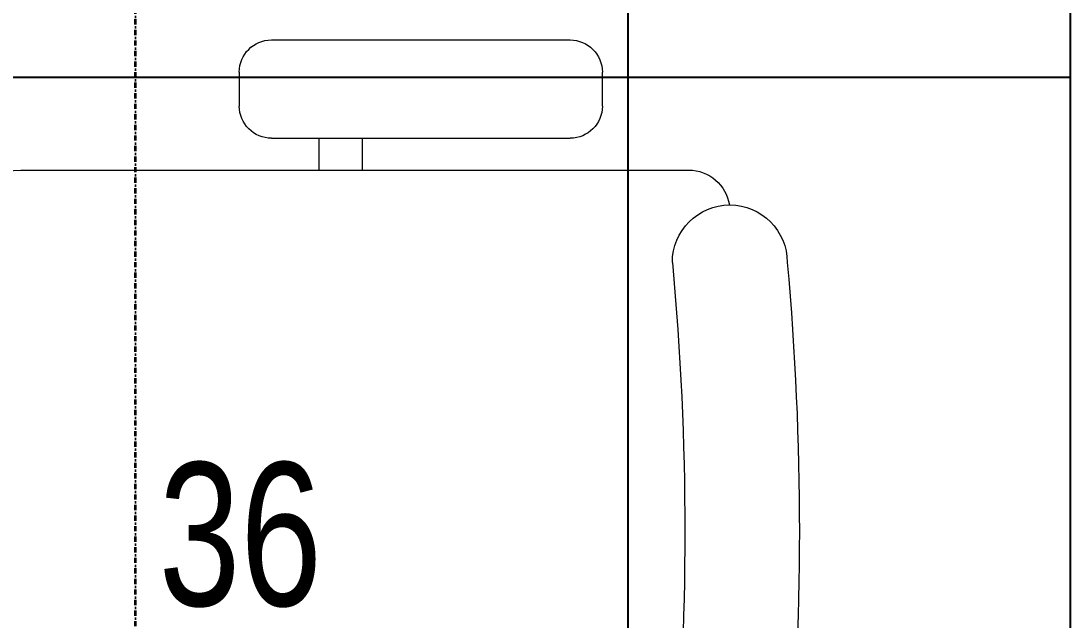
# Model space of a CAD drawing. Extents: x -12260 to 184725, y -29287 to 19916.
# Drawn here: x 37835 to 38476, y -11362 to -10996 of the extents above; entities that cross this region are included whole.
import ezdxf

# ---------------------------------------------------------------- set-up
doc = ezdxf.new("R2010")
doc.units = 0
doc.header["$LTSCALE"] = 0.25
doc.linetypes.add('DASHDOT', pattern=[25.4, 12.7, -6.35, 0, -6.35])
for name, color, linetype, lineweight in [('01-First Floor-FUR$0$72_EGR_EQP_TAG', 142, 'Continuous', 5), ('01-First Floor-FUR$0$LOADING', 253, 'Continuous', 5), ('01-First Floor-FUR$0$Walls', 251, 'Continuous', 5), ('E-LITE-CLNG-CNDT', 6, 'DASHDOT', 35)]:
    doc.layers.add(name, color=color, linetype=linetype, lineweight=lineweight)
doc.layers.add('01-First Floor-FUR$0$FALSE CEILING', color=251, linetype='Continuous')
doc.styles.add('01-First Floor-FUR$0$X3G_ENTITY_257CFD', font='swisscl.ttf', dxfattribs={"height": 200})

# ---------------------------------------------------------------- blocks, each defined once
blk = doc.blocks.new('01-First Floor-FUR$0$GF21018-P')
at = {"color": 0}
for p, q in [((-0.2207, 0.47563), (-0.2207, 0.0675)), ((-0.2806, 0.34221), (-0.25983, 0.34221)), ((-0.30021, 0.32259), (-0.30021, 0.14)), ((-0.24021, 0.32259), (-0.24021, 0.14)), ((-0.24021, 0.29372), (-0.2207, 0.29372)), ((-0.24021, 0.26708), (-0.2207, 0.26708)), ((-0.2806, 0.12039), (-0.25983, 0.12039))]:
    blk.add_line(p, q, dxfattribs=at)
for centre, radius, start, end in [((-0.1707, 0.47563), 0.05, 99.63288, 180), ((-0.2806, 0.32259), 0.01962, 90, 180), ((-0.25983, 0.32259), 0.01962, 360, 90), ((-0.2806, 0.14), 0.01962, 180, 270), ((-0.25983, 0.14), 0.01962, 270, 360), ((-0.16429, 0.0425), 0.03511, 90, 270), ((0, 1.84674), 1.77674, 264.69456, 275.30527), ((-0.1957, 0.0675), 0.025, 180, 261.47208), ((0, 1.83136), 1.83136, 264.85322, 275.14698)]:
    blk.add_arc(centre, radius, start, end, dxfattribs=at)
blk = doc.blocks.new('01-First Floor-FUR')
at = {"layer": '01-First Floor-FUR$0$FALSE CEILING', "linetype": 'Continuous'}
for p, q in [((38206, -12830), (38206, -8830)), ((34976, -11030), (38476, -11030))]:
    blk.add_line(p, q, dxfattribs=at)
at = {"layer": '01-First Floor-FUR$0$FALSE CEILING'}
blk.add_lwpolyline([(34976, -12830), (34976, -10710), (34976, -10710), (34976, -8830), (38476, -8830), (38476, -12830), (34976, -12830)], dxfattribs=at)
at = {"layer": '01-First Floor-FUR$0$Walls'}
blk.add_line((38476, -8830), (38476, -12830), dxfattribs=at)
at = {"layer": '01-First Floor-FUR$0$LOADING', "extrusion": (7.77426e-06, 2.24021e-05, 1), "xscale": -1000, "yscale": 1000, "zscale": 1000, "rotation": 90.00141075505213}
blk.add_blockref('01-First Floor-FUR$0$GF21018-P', (38310.61, -11307.59, -0.07), dxfattribs=at)
at = {"layer": '01-First Floor-FUR$0$72_EGR_EQP_TAG', "insert": (37969.04, -11265.53, -0.1), "char_height": 87.473, "attachment_point": 2, "style": '01-First Floor-FUR$0$X3G_ENTITY_257CFD'}
blk.add_mtext('36', dxfattribs=at)

msp = doc.modelspace()

# ---------------------------------------------------------------- linework, layer by layer
at = {"layer": 'E-LITE-CLNG-CNDT', "elevation": -0.1}
msp.add_lwpolyline([(37904.91, -11630), (37904.91, -9830)], dxfattribs=at)

# ---------------------------------------------------------------- block references
at = {"layer": 'E-LITE-CLNG-CNDT'}
msp.add_blockref('01-First Floor-FUR', (0, 0), dxfattribs=at)

doc.saveas('drawing.dxf')
